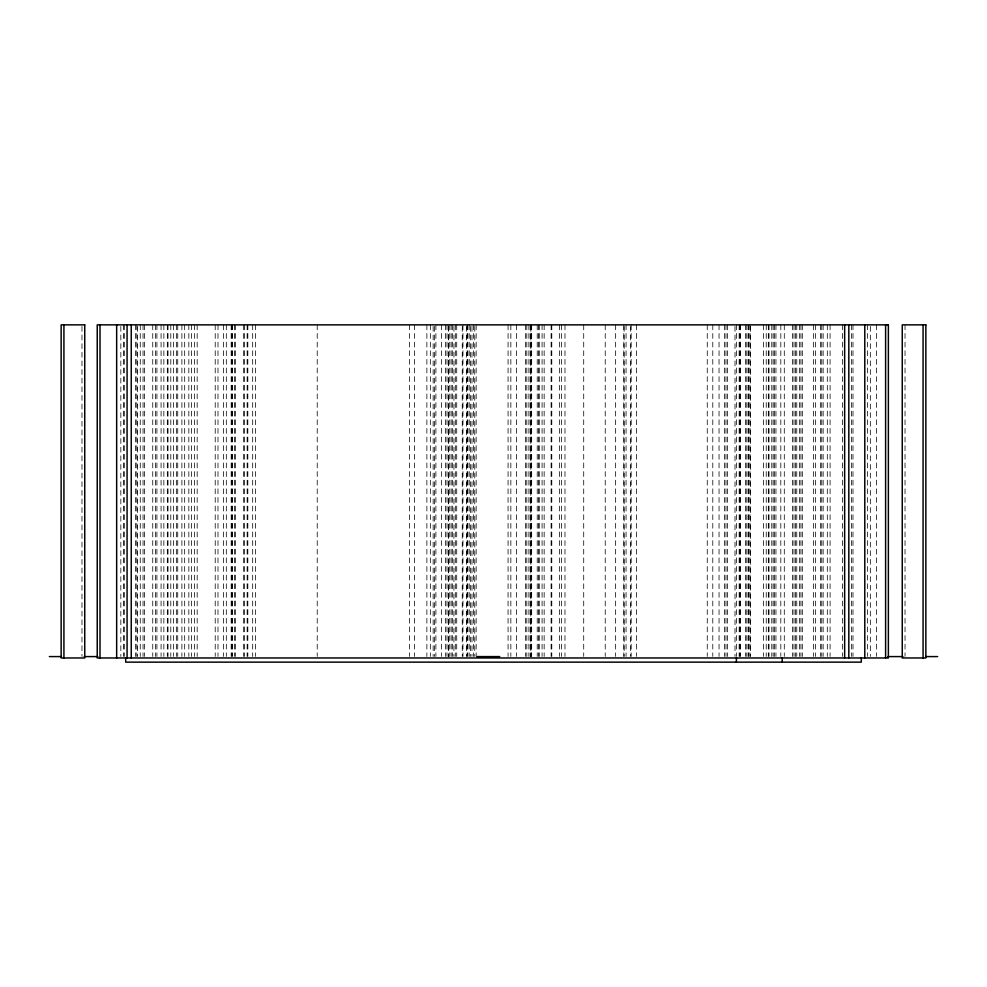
<?xml version="1.0" encoding="UTF-8"?>
<svg xmlns="http://www.w3.org/2000/svg" width="987" height="987" viewBox="0 0 987 987"><rect width="100%" height="100%" fill="white"/><g stroke="black" fill="none" stroke-linecap="round" stroke-linejoin="round"><path stroke-width="0.74" stroke-dasharray="4.93 3.7" d="M905.03 324.859L905.03 656.429M876.579 324.859L876.579 656.429M870.337 326.401L870.337 656.429M867.561 324.859L867.561 656.429M852.99 324.859L852.99 656.429M851.596 324.859L851.596 656.429M842.577 324.859L842.577 656.429M830.079 324.859L830.079 656.429M827.303 324.859L827.303 656.429M823.146 324.859L823.146 656.429M821.752 324.859L821.752 656.429M820.37 324.859L820.37 656.429M815.509 324.859L815.509 656.429M813.424 324.859L813.424 656.429M802.32 324.859L802.32 656.429M800.938 324.859L800.938 656.429M799.544 324.859L799.544 656.429M796.768 324.859L796.768 656.429M795.386 324.859L795.386 656.429M793.992 324.859L793.992 656.429M792.61 324.859L792.61 656.429M784.283 324.859L784.283 656.429M780.816 324.859L780.816 656.429M775.955 324.859L775.955 656.429M774.561 324.859L774.561 656.429M773.179 324.859L773.179 656.429M771.785 324.859L771.785 656.429M769.009 324.859L769.009 656.429M768.318 324.859L768.318 656.429M766.233 324.859L766.233 656.429M763.457 324.859L763.457 656.429M750.515 326.401L750.515 656.429M750.034 324.859L750.034 656.429M748.886 324.859L748.886 656.429M748.195 324.859L748.195 656.429M746.801 324.859L746.801 656.429M745.419 324.859L745.419 656.429M740.558 324.859L740.558 656.429M739.868 324.859L739.868 656.429M739.164 324.859L739.164 656.429M736.401 324.859L736.401 656.429M735.007 326.401L735.007 656.429M727.37 324.859L727.37 656.429M725.988 324.859L725.988 656.429M724.594 324.859L724.594 656.429M719.042 324.859L719.042 656.429M712.799 324.859L712.799 656.429M707.247 324.859L707.247 656.429M636.467 324.859L636.467 656.429M631.149 324.859L631.149 656.429M630.668 326.401L630.668 656.429M626.054 324.859L626.054 656.429M624.129 326.401L624.129 656.429M623.809 324.859L623.809 656.429M615.641 324.859L615.641 656.429M605.228 324.859L605.228 656.429M583.712 324.859L583.712 656.429M564.983 324.859L564.983 656.429M561.504 324.859L561.504 656.429M559.432 324.859L559.432 656.429M551.795 324.859L551.795 656.429M551.104 324.859L551.104 656.429M544.158 324.859L544.158 656.429M542.085 324.859L542.085 656.429M539.297 324.859L539.297 656.429M538.606 324.859L538.606 656.429M537.224 324.859L537.224 656.429M531.672 324.859L531.672 656.429M531.129 324.859L531.129 656.429M530.821 326.401L530.821 656.429M530.278 324.859L530.278 656.429M528.896 324.859L528.896 656.429M526.811 324.859L526.811 656.429M525.429 324.859L525.429 656.429M516.398 324.859L516.398 656.429M510.847 324.859L510.847 656.429M508.071 324.859L508.071 656.429M476.153 324.859L476.153 656.429M474.759 326.401L474.759 656.429M473.378 324.859L473.378 656.429M471.983 326.401L471.983 656.429M470.602 326.401L470.602 656.429M469.207 324.859L469.207 656.429M467.826 324.859L467.813 656.429M467.122 324.859L467.122 656.429M466.407 326.401L466.432 656.429M462.965 324.859L462.965 656.429M462.261 326.401L462.249 656.429M456.722 324.859L456.722 656.429M455.328 324.859L455.303 656.429M453.946 326.401L453.921 656.429M452.552 324.859L452.552 656.429M451.17 324.859L451.17 656.429M449.776 324.859L449.776 656.429M448.394 326.401L448.394 656.429L448.394 324.859M447.012 324.859L447 656.429M445.618 324.859L445.643 656.429M441.473 324.859L441.46 656.429M435.896 324.859L435.896 656.429M434.539 326.401L434.539 656.429M433.145 326.401L433.145 656.429M430.344 324.859L430.344 656.429M426.877 324.859L426.877 656.429M414.392 324.859L414.392 656.429M409.531 324.859L409.531 656.429M317.222 324.859L317.222 656.429M255.46 324.859L255.46 656.429M252.684 324.859L252.684 656.429M247.836 324.859L247.836 656.429M247.132 324.859L247.132 656.429M244.357 324.859L244.357 656.429M243.666 324.859L243.666 656.429M235.338 324.859L235.338 656.429M234.647 324.859L234.647 656.429M232.562 324.859L232.562 656.429M231.871 324.859L231.871 656.429M231.18 324.859L231.18 656.429M226.319 324.859L226.319 656.429M223.543 324.859L223.543 656.429M217.991 324.859L217.991 656.429M215.215 324.859L215.215 656.429M197.166 324.859L197.166 656.429M194.39 324.859L194.39 656.429M191.614 324.859L191.614 656.429M188.838 324.859L188.838 656.429M184.68 324.859L184.68 656.429M181.904 324.859L181.904 656.429M177.734 324.859L177.734 656.429M176.352 324.859L176.352 656.429M173.576 324.859L173.576 656.429M170.8 324.859L170.8 656.429M168.024 324.859L168.024 656.429M167.321 324.859L167.321 656.429M163.854 324.859L163.854 656.429M161.078 324.859L161.078 656.429M156.921 324.859L156.921 656.429M155.527 324.859L155.527 656.429M152.751 324.859L152.751 656.429M144.423 324.859L144.423 656.429M143.041 324.859L143.041 656.429M140.265 324.859L140.265 656.429M137.489 326.401L137.489 656.429M136.798 324.859L136.798 656.429M135.404 324.859L135.404 656.429M124.3 324.859L124.3 656.429M123.609 324.859L123.609 656.429M120.833 326.401L120.833 656.429M81.97 326.401L81.97 656.429"/><path stroke-width="1.48" d="M49.35 656.589L61.465 656.589M84.179 656.589L97.812 656.589M476.844 656.589L499.743 656.589M887.806 656.589L902.957 656.589M925.757 656.589L937.65 656.589M923.079 324.859L923.079 657.971M885.598 324.859L885.598 657.971M864.785 324.859L864.785 657.971M861.306 657.971L861.306 662.141L125.694 662.141L125.694 657.971M848.82 324.859L848.82 657.971M844.65 324.859L844.65 657.971M782.197 657.971L782.197 662.141M736.401 657.971L736.401 662.141M131.246 324.859L131.246 657.971M127.076 324.859L127.076 657.971M116.663 324.859L116.663 657.971M100.008 324.859L100.008 657.971M63.921 324.859L63.921 657.971M84.746 324.859L61.145 324.859L61.145 657.971L84.746 657.971L84.746 324.859M888.374 324.859L97.232 324.859L97.232 657.971L888.374 657.971L888.374 324.859M925.855 324.859L902.254 324.859L902.254 657.971L925.855 657.971L925.855 324.859"/></g></svg>
